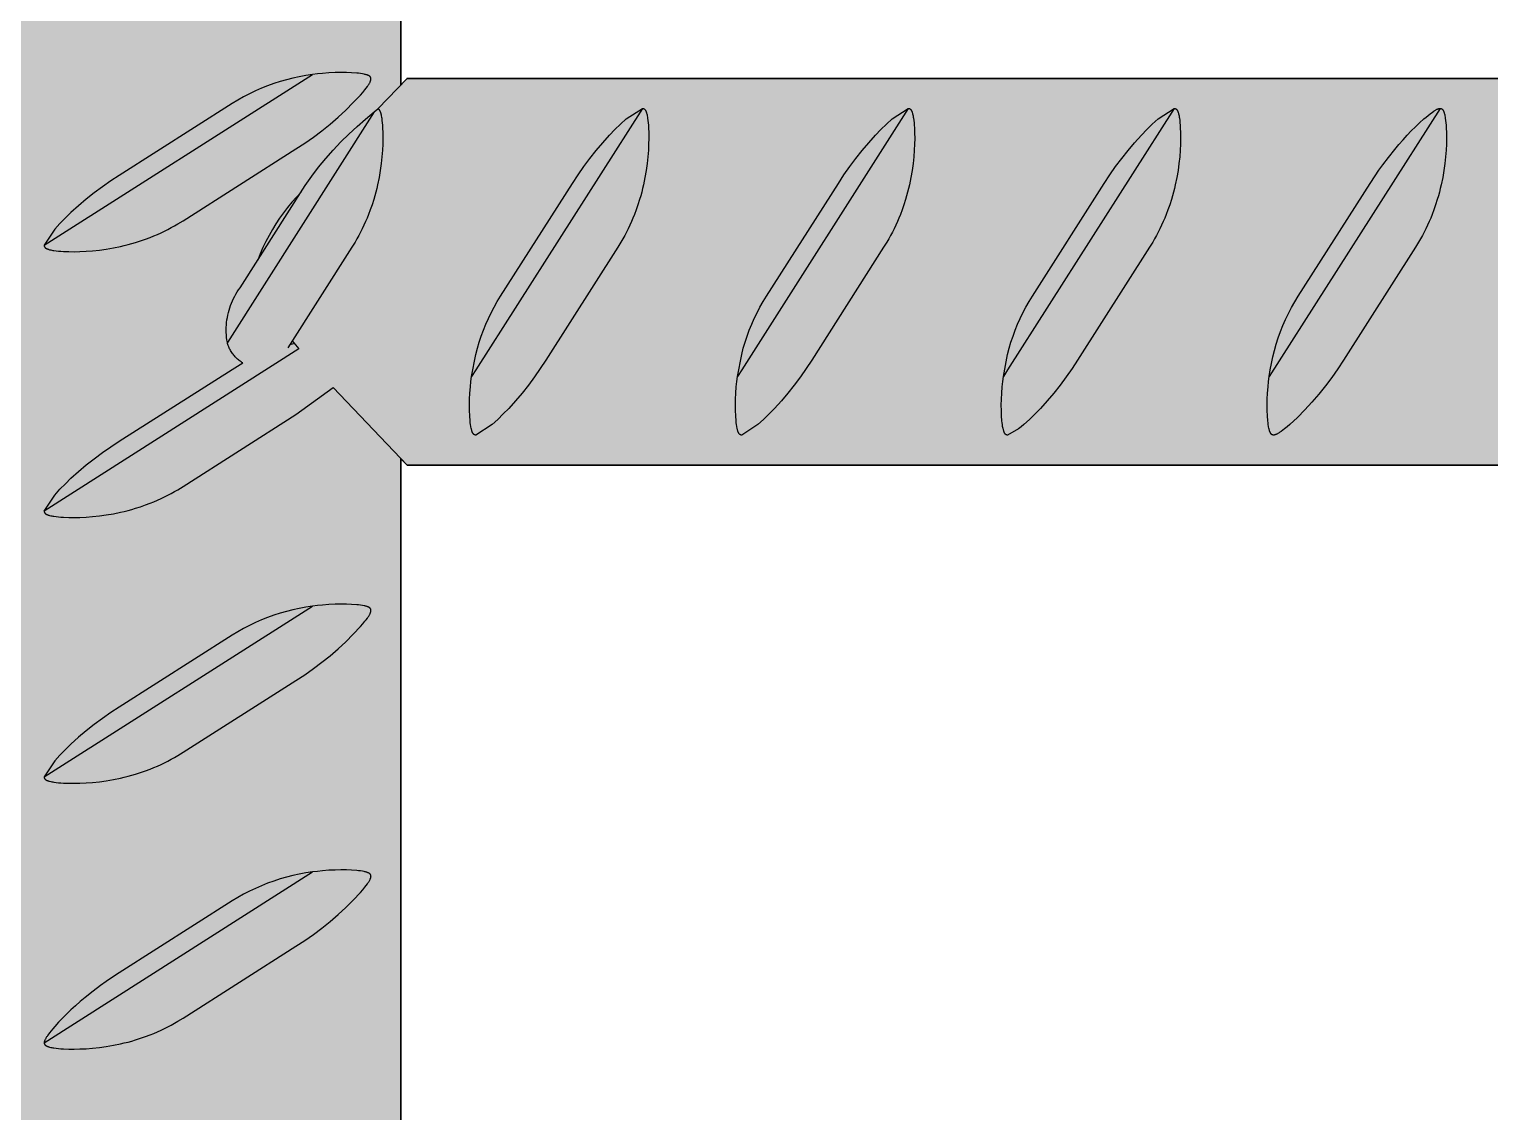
# Model space of a CAD drawing. Header units: millimetres. Extents: x 0 to 1192, y -689 to 404.
# Drawn here: x 54.1 to 114.6, y 158.2 to 203 of the extents above; entities that cross this region are included whole.
import ezdxf

# ---------------------------------------------------------------- set-up
doc = ezdxf.new("R2010")
doc.units = ezdxf.units.MM
doc.layers.add('Blocks', color=7, linetype='Continuous')
doc.layers.add('Blocks$Fill', color=7, linetype='Continuous', true_color=0xffffff)
doc.layers.add('Blocks$Inner', color=7, linetype='Continuous', lineweight=25, true_color=0x007f00)
doc.layers.add('Blocks$Outline', color=7, linetype='Continuous', lineweight=35, true_color=0xff3f3f)

# ---------------------------------------------------------------- blocks, each defined once
blk = doc.blocks.new('Rebar Side Table Front')
at = {"layer": 'Blocks$Fill'}
h = blk.add_hatch(color=256, dxfattribs=at)
h.paths.add_polyline_path([(387.521, 3), (387.522, 1.932), (387.526, 1.864), (387.532, 1.795), (387.54, 1.728), (387.55, 1.66), (387.563, 1.593), (387.578, 1.526), (387.595, 1.46), (387.615, 1.395), (387.637, 1.33), (387.661, 1.266), (387.687, 1.203), (387.715, 1.141), (387.745, 1.08), (387.778, 1.02), (387.812, 0.961), (387.849, 0.903), (387.887, 0.847), (387.928, 0.792), (387.97, 0.738), (388.014, 0.686), (388.06, 0.635), (388.107, 0.586), (388.156, 0.538), (388.207, 0.493), (388.259, 0.449), (388.313, 0.406), (388.368, 0.366), (388.424, 0.328), (388.482, 0.291), (388.541, 0.257), (388.601, 0.224), (388.662, 0.194), (388.724, 0.166), (388.787, 0.139), (388.851, 0.115), (388.916, 0.094), (388.982, 0.074), (389.048, 0.057), (389.114, 0.042), (389.181, 0.029), (389.249, 0.019), (389.317, 0.01), (389.385, 0.005), (389.453, 0.001), (389.521, 0), (401.589, 0.001), (401.658, 0.005), (401.726, 0.01), (401.794, 0.019), (401.861, 0.029), (401.928, 0.042), (401.995, 0.057), (402.061, 0.074), (402.126, 0.094), (402.191, 0.115), (402.255, 0.139), (402.318, 0.166), (402.38, 0.194), (402.441, 0.224), (402.501, 0.257), (402.56, 0.291), (402.618, 0.328), (402.675, 0.366), (402.73, 0.406), (402.783, 0.449), (402.836, 0.493), (402.886, 0.538), (402.935, 0.586), (402.983, 0.635), (403.029, 0.686), (403.073, 0.738), (403.115, 0.792), (403.155, 0.847), (403.194, 0.903), (403.23, 0.961), (403.265, 1.02), (403.297, 1.08), (403.327, 1.141), (403.356, 1.203), (403.382, 1.266), (403.406, 1.33), (403.427, 1.395), (403.447, 1.46), (403.464, 1.526), (403.479, 1.593), (403.492, 1.66), (403.503, 1.728), (403.511, 1.795), (403.517, 1.864), (403.52, 1.932), (403.521, 3), (403.521, 386), (452.521, 386), (453.521, 387), (453.521, 403), (452.521, 404), (228.521, 404), (4.521, 404), (3.521, 403), (3.521, 387), (4.521, 386), (53.521, 386), (53.521, 3), (53.522, 1.932), (53.532, 1.795), (53.54, 1.728), (53.55, 1.66), (53.563, 1.593), (53.578, 1.526), (53.595, 1.46), (53.615, 1.395), (53.637, 1.33), (53.661, 1.266), (53.687, 1.203), (53.715, 1.141), (53.745, 1.08), (53.778, 1.02), (53.812, 0.961), (53.849, 0.903), (53.887, 0.847), (53.928, 0.792), (53.97, 0.738), (54.014, 0.686), (54.059, 0.635), (54.107, 0.586), (54.156, 0.538), (54.207, 0.493), (54.259, 0.449), (54.313, 0.406), (54.368, 0.366), (54.424, 0.328), (54.482, 0.291), (54.541, 0.257), (54.601, 0.224), (54.662, 0.194), (54.724, 0.166), (54.787, 0.139), (54.851, 0.115), (54.916, 0.094), (54.982, 0.074), (55.048, 0.057), (55.114, 0.042), (55.181, 0.029), (55.249, 0.019), (55.317, 0.01), (55.385, 0.005), (55.453, 0.001), (55.521, 0), (67.589, 0.001), (67.658, 0.005), (67.726, 0.01), (67.794, 0.019), (67.861, 0.029), (67.928, 0.042), (67.995, 0.057), (68.061, 0.074), (68.126, 0.094), (68.191, 0.115), (68.255, 0.139), (68.318, 0.166), (68.38, 0.194), (68.441, 0.224), (68.501, 0.257), (68.56, 0.291), (68.618, 0.328), (68.675, 0.366), (68.73, 0.406), (68.783, 0.449), (68.836, 0.493), (68.886, 0.538), (68.935, 0.586), (68.983, 0.635), (69.029, 0.686), (69.073, 0.738), (69.115, 0.792), (69.155, 0.847), (69.194, 0.903), (69.23, 0.961), (69.265, 1.02), (69.297, 1.08), (69.327, 1.141), (69.356, 1.203), (69.382, 1.266), (69.406, 1.33), (69.427, 1.395), (69.447, 1.46), (69.464, 1.526), (69.479, 1.593), (69.492, 1.66), (69.503, 1.728), (69.511, 1.795), (69.517, 1.864), (69.52, 1.932), (69.521, 2), (69.521, 3), (69.521, 185.263), (69.771, 185), (72.617, 185), (387.271, 185), (387.521, 185.263)], flags=0)
h.paths.add_polyline_path([(387.521, 200.74), (387.271, 201), (94.617, 201), (69.771, 201), (69.521, 200.741), (69.521, 370.266), (69.771, 370), (72.617, 370), (387.271, 370), (387.521, 370.266)], flags=0)
at = {"layer": 'Blocks$Inner'}
for p, q in [((69.521, 370.266), (69.521, 200.741)), ((68.415, 199.614), (62.338, 190.073)), ((65.115, 190.025), (64.918, 189.979)), ((69.521, 185.263), (69.521, 3))]:
    blk.add_line(p, q, dxfattribs=at)
for points in [[(54.762, 194.094), (54.762, 194.09), (54.762, 194.086), (54.762, 194.082), (54.762, 194.078), (54.763, 194.074), (54.763, 194.07), (54.764, 194.067), (54.764, 194.063), (54.765, 194.059), (54.766, 194.056), (54.767, 194.052), (54.768, 194.048), (54.769, 194.045), (54.771, 194.041), (54.772, 194.038), (54.774, 194.035), (54.775, 194.033), (54.775, 194.031), (54.777, 194.028), (54.779, 194.024), (54.781, 194.021), (54.784, 194.018), (54.786, 194.015), (54.788, 194.012), (54.791, 194.009), (54.793, 194.006), (54.796, 194.003), (54.798, 194), (54.801, 193.997), (54.804, 193.995), (54.807, 193.992), (54.81, 193.99), (54.813, 193.987), (54.817, 193.984), (54.821, 193.981), (54.825, 193.978), (54.829, 193.975), (54.833, 193.972), (54.837, 193.97), (54.841, 193.967), (54.846, 193.965), (54.855, 193.96), (54.864, 193.955), (54.873, 193.951), (54.882, 193.947), (54.894, 193.942), (54.907, 193.937), (54.92, 193.932), (54.933, 193.928), (54.96, 193.92), (54.986, 193.913), (55.03, 193.902), (55.074, 193.893), (55.12, 193.885), (55.165, 193.878), (55.258, 193.865), (55.353, 193.855), (55.456, 193.846), (55.562, 193.84), (55.779, 193.831), (56.006, 193.829), (56.242, 193.834), (56.496, 193.846), (56.762, 193.866), (57.044, 193.896), (57.325, 193.935), (57.623, 193.986), (57.921, 194.047), (58.075, 194.083), (58.229, 194.122), (58.383, 194.164), (58.535, 194.209), (58.748, 194.276), (58.959, 194.35), (59.149, 194.421), (59.299, 194.482), (59.448, 194.545), (59.595, 194.612), (59.741, 194.682), (59.881, 194.752), (60.019, 194.825), (60.156, 194.901), (60.292, 194.98), (60.508, 195.113), (65.178, 198.088), (65.544, 198.325), (65.901, 198.575), (66.249, 198.836), (66.588, 199.109), (66.918, 199.394), (67.238, 199.69), (67.547, 199.997), (67.846, 200.314), (67.939, 200.422), (68.029, 200.533), (68.08, 200.6), (68.13, 200.668), (68.167, 200.722), (68.185, 200.749), (68.202, 200.777), (68.215, 200.8), (68.228, 200.823), (68.24, 200.847), (68.246, 200.859), (68.252, 200.871), (68.255, 200.88), (68.259, 200.889), (68.263, 200.898), (68.266, 200.908), (68.269, 200.917), (68.272, 200.926), (68.274, 200.936), (68.275, 200.941), (68.276, 200.946), (68.278, 200.953), (68.279, 200.96), (68.279, 200.964), (68.28, 200.968), (68.28, 200.972), (68.28, 200.975), (68.28, 200.979), (68.281, 200.983), (68.28, 200.987), (68.28, 200.99), (68.28, 200.994), (68.28, 200.998), (68.279, 201.002), (68.279, 201.005), (68.278, 201.009), (68.278, 201.012), (68.277, 201.015), (68.276, 201.018), (68.275, 201.021), (68.274, 201.025), (68.273, 201.028), (68.272, 201.031), (68.271, 201.034), (68.27, 201.037), (68.268, 201.04), (68.267, 201.043), (68.265, 201.046), (68.264, 201.049), (68.262, 201.052), (68.26, 201.054), (68.258, 201.057), (68.256, 201.06), (68.253, 201.063), (68.251, 201.066), (68.249, 201.069), (68.246, 201.072), (68.244, 201.074), (68.241, 201.077), (68.238, 201.08), (68.235, 201.082), (68.233, 201.084), (68.23, 201.087), (68.227, 201.089), (68.224, 201.091), (68.218, 201.096), (68.214, 201.099), (68.21, 201.101), (68.206, 201.104), (68.202, 201.106), (68.194, 201.111), (68.186, 201.115), (68.177, 201.119), (68.169, 201.123), (68.16, 201.127), (68.151, 201.131), (68.14, 201.135), (68.128, 201.14), (68.116, 201.144), (68.104, 201.148), (68.08, 201.155), (68.056, 201.161), (68.029, 201.168), (68.001, 201.174), (67.924, 201.189), (67.846, 201.201), (67.767, 201.211), (67.689, 201.219), (67.481, 201.235), (67.263, 201.243), (67.036, 201.245), (66.8, 201.24), (66.54, 201.228), (66.281, 201.208), (66.067, 201.186), (65.854, 201.159)], [(393.482, 193.308), (393.322, 193.878), (393.279, 193.981), (393.233, 194.083), (393.184, 194.183), (393.132, 194.282), (392.663, 195.026), (392.406, 195.375), (390.792, 197.277), (389.753, 198.404), (388.795, 199.416), (387.271, 201), (94.617, 201), (83.617, 201), (72.617, 201), (69.771, 201), (68.564, 199.748)], [(65.021, 190.139), (65.299, 189.805), (54.762, 183.094), (55.196, 183.76), (55.413, 183.998), (55.637, 184.228), (55.869, 184.451), (56.181, 184.732), (56.502, 185.003), (56.831, 185.264), (57.168, 185.516), (57.512, 185.756), (57.864, 185.986), (62.535, 188.961), (62.984, 189.227), (62.944, 189.25), (62.906, 189.274), (62.868, 189.3), (62.831, 189.327), (62.795, 189.355), (62.76, 189.384), (62.727, 189.415), (62.694, 189.446), (62.662, 189.479), (62.631, 189.513), (62.602, 189.547), (62.573, 189.583), (62.546, 189.62), (62.521, 189.657), (62.496, 189.696), (62.473, 189.735), (62.451, 189.775), (62.431, 189.816), (62.411, 189.857), (62.394, 189.899), (62.378, 189.942), (62.363, 189.985), (62.349, 190.028), (62.338, 190.073), (62.322, 190.175), (62.309, 190.278), (62.3, 190.382), (62.295, 190.485), (62.293, 190.589), (62.295, 190.693), (62.301, 190.796), (62.31, 190.9), (62.323, 191.003), (62.339, 191.105), (62.359, 191.207), (62.382, 191.308), (62.409, 191.409), (62.44, 191.508), (62.474, 191.606), (62.511, 191.703), (62.552, 191.798), (62.596, 191.892), (62.643, 191.985), (62.693, 192.075), (62.747, 192.164), (62.804, 192.251), (62.863, 192.336), (65.562, 196.574), (65.832, 196.952), (66.114, 197.322), (66.409, 197.681), (66.716, 198.031), (67.034, 198.37), (67.363, 198.698), (67.703, 199.015), (68.054, 199.32), (68.415, 199.614), (68.564, 199.748), (68.567, 199.747), (68.569, 199.746), (68.572, 199.744), (68.574, 199.743), (68.577, 199.741), (68.579, 199.74), (68.582, 199.738), (68.584, 199.737), (68.587, 199.735), (68.589, 199.733), (68.591, 199.731), (68.594, 199.729), (68.596, 199.727), (68.598, 199.725), (68.6, 199.723), (68.602, 199.721), (68.605, 199.719), (68.607, 199.716), (68.609, 199.714), (68.612, 199.711), (68.614, 199.708), (68.616, 199.706), (68.62, 199.7), (68.624, 199.695), (68.628, 199.689), (68.631, 199.683), (68.635, 199.678), (68.639, 199.67), (68.643, 199.663), (68.646, 199.656), (68.65, 199.648), (68.653, 199.64), (68.657, 199.633), (68.663, 199.617), (68.67, 199.597), (68.677, 199.576), (68.683, 199.556), (68.688, 199.535), (68.699, 199.491), (68.708, 199.447), (68.716, 199.401), (68.723, 199.356), (68.736, 199.263), (68.746, 199.167), (68.755, 199.065), (68.762, 198.959), (68.77, 198.742), (68.772, 198.515), (68.767, 198.279), (68.755, 198.025), (68.735, 197.759), (68.705, 197.477), (68.666, 197.196), (68.615, 196.897), (68.554, 196.6), (68.518, 196.446), (68.479, 196.292), (68.437, 196.138), (68.392, 195.986), (68.325, 195.773), (68.251, 195.562), (68.18, 195.372), (68.119, 195.222), (68.056, 195.073), (67.989, 194.926), (67.919, 194.78), (67.849, 194.64), (67.776, 194.501), (67.7, 194.365), (67.621, 194.229), (67.488, 194.013), (64.834, 189.847)], [(79.507, 199.759), (79.511, 199.759), (79.515, 199.759), (79.519, 199.759), (79.523, 199.758), (79.527, 199.758), (79.531, 199.758), (79.534, 199.757), (79.538, 199.756), (79.542, 199.756), (79.546, 199.755), (79.549, 199.754), (79.553, 199.753), (79.556, 199.751), (79.56, 199.75), (79.563, 199.749), (79.566, 199.747), (79.568, 199.746), (79.57, 199.745), (79.573, 199.743), (79.577, 199.742), (79.58, 199.739), (79.583, 199.737), (79.586, 199.735), (79.589, 199.733), (79.592, 199.73), (79.595, 199.728), (79.598, 199.725), (79.601, 199.722), (79.604, 199.72), (79.606, 199.717), (79.609, 199.714), (79.612, 199.711), (79.614, 199.708), (79.617, 199.704), (79.62, 199.7), (79.623, 199.696), (79.626, 199.692), (79.629, 199.688), (79.631, 199.684), (79.634, 199.679), (79.636, 199.675), (79.641, 199.666), (79.646, 199.657), (79.65, 199.648), (79.654, 199.639), (79.659, 199.626), (79.664, 199.614), (79.669, 199.601), (79.673, 199.588), (79.681, 199.561), (79.688, 199.535), (79.699, 199.491), (79.708, 199.447), (79.716, 199.401), (79.723, 199.356), (79.736, 199.263), (79.746, 199.167), (79.755, 199.065), (79.762, 198.959), (79.77, 198.742), (79.772, 198.515), (79.767, 198.279), (79.755, 198.025), (79.735, 197.759), (79.705, 197.477), (79.666, 197.196), (79.615, 196.897), (79.554, 196.6), (79.518, 196.446), (79.479, 196.292), (79.437, 196.138), (79.392, 195.986), (79.325, 195.773), (79.251, 195.562), (79.18, 195.372), (79.119, 195.222), (79.056, 195.073), (78.989, 194.926), (78.919, 194.78), (78.849, 194.64), (78.776, 194.501), (78.7, 194.365), (78.621, 194.229), (78.488, 194.013), (75.513, 189.343), (75.283, 188.991), (75.043, 188.646), (74.791, 188.309), (74.53, 187.98), (74.259, 187.659), (73.978, 187.347), (73.755, 187.115), (73.525, 186.891), (73.287, 186.675), (72.617, 186.24), (72.613, 186.24), (72.61, 186.24), (72.606, 186.241), (72.602, 186.241), (72.598, 186.241), (72.595, 186.242), (72.591, 186.243), (72.587, 186.243), (72.584, 186.244), (72.58, 186.245), (72.576, 186.246), (72.573, 186.248), (72.569, 186.249), (72.565, 186.251), (72.562, 186.252), (72.559, 186.254), (72.555, 186.256), (72.552, 186.257), (72.549, 186.259), (72.546, 186.262), (72.542, 186.264), (72.539, 186.266), (72.536, 186.268), (72.534, 186.271), (72.531, 186.273), (72.528, 186.276), (72.525, 186.279), (72.523, 186.281), (72.52, 186.284), (72.518, 186.287), (72.515, 186.29), (72.513, 186.293), (72.51, 186.297), (72.507, 186.301), (72.504, 186.305), (72.501, 186.309), (72.498, 186.314), (72.495, 186.318), (72.493, 186.322), (72.49, 186.327), (72.486, 186.336), (72.481, 186.345), (72.477, 186.354), (72.473, 186.363), (72.468, 186.376), (72.463, 186.388), (72.459, 186.401), (72.454, 186.413), (72.447, 186.439), (72.44, 186.465), (72.433, 186.492), (72.427, 186.519), (72.412, 186.597), (72.4, 186.675), (72.39, 186.753), (72.382, 186.832), (72.367, 187.04), (72.358, 187.258), (72.356, 187.485), (72.361, 187.72), (72.373, 187.981), (72.393, 188.24), (72.415, 188.454), (72.442, 188.667), (72.617, 189.581), (72.683, 189.835), (72.757, 190.087), (72.84, 190.336), (72.93, 190.582), (73.029, 190.826), (73.136, 191.066), (73.25, 191.302), (73.373, 191.534), (73.503, 191.762), (73.64, 191.986), (76.615, 196.657), (76.845, 197.008), (77.085, 197.353), (77.337, 197.69), (77.598, 198.019), (77.869, 198.34), (78.151, 198.652), (78.373, 198.884), (78.603, 199.108), (78.841, 199.325), (79.507, 199.759), (72.617, 188.941), (72.442, 188.667)], [(90.507, 199.759), (90.511, 199.759), (90.515, 199.759), (90.519, 199.759), (90.523, 199.758), (90.527, 199.758), (90.531, 199.758), (90.534, 199.757), (90.538, 199.756), (90.542, 199.756), (90.546, 199.755), (90.549, 199.754), (90.553, 199.753), (90.556, 199.751), (90.56, 199.75), (90.563, 199.749), (90.566, 199.747), (90.568, 199.746), (90.57, 199.745), (90.573, 199.743), (90.577, 199.742), (90.58, 199.739), (90.583, 199.737), (90.586, 199.735), (90.589, 199.733), (90.592, 199.73), (90.595, 199.728), (90.598, 199.725), (90.601, 199.722), (90.604, 199.72), (90.606, 199.717), (90.609, 199.714), (90.612, 199.711), (90.614, 199.708), (90.617, 199.704), (90.62, 199.7), (90.623, 199.696), (90.626, 199.692), (90.629, 199.688), (90.631, 199.684), (90.634, 199.679), (90.636, 199.675), (90.641, 199.666), (90.646, 199.657), (90.65, 199.648), (90.654, 199.639), (90.659, 199.626), (90.664, 199.614), (90.669, 199.601), (90.673, 199.588), (90.681, 199.561), (90.688, 199.535), (90.699, 199.491), (90.708, 199.447), (90.716, 199.401), (90.723, 199.356), (90.736, 199.263), (90.746, 199.167), (90.755, 199.065), (90.762, 198.959), (90.77, 198.742), (90.772, 198.515), (90.767, 198.279), (90.755, 198.025), (90.735, 197.759), (90.705, 197.477), (90.666, 197.196), (90.615, 196.897), (90.554, 196.6), (90.518, 196.446), (90.479, 196.292), (90.437, 196.138), (90.392, 195.986), (90.325, 195.773), (90.251, 195.562), (90.18, 195.372), (90.119, 195.222), (90.056, 195.073), (89.989, 194.926), (89.919, 194.78), (89.849, 194.64), (89.776, 194.501), (89.7, 194.365), (89.621, 194.229), (89.488, 194.013), (86.513, 189.343), (86.283, 188.991), (86.043, 188.646), (85.791, 188.309), (85.53, 187.98), (85.259, 187.659), (84.978, 187.347), (84.755, 187.115), (84.525, 186.891), (84.287, 186.675), (83.617, 186.24), (83.613, 186.24), (83.61, 186.24), (83.606, 186.241), (83.602, 186.241), (83.598, 186.241), (83.595, 186.242), (83.591, 186.243), (83.587, 186.243), (83.584, 186.244), (83.58, 186.245), (83.576, 186.246), (83.573, 186.248), (83.569, 186.249), (83.565, 186.251), (83.562, 186.252), (83.559, 186.254), (83.555, 186.256), (83.552, 186.257), (83.549, 186.259), (83.546, 186.262), (83.542, 186.264), (83.539, 186.266), (83.536, 186.268), (83.534, 186.271), (83.531, 186.273), (83.528, 186.276), (83.525, 186.279), (83.523, 186.281), (83.52, 186.284), (83.518, 186.287), (83.515, 186.29), (83.513, 186.293), (83.51, 186.297), (83.507, 186.301), (83.504, 186.305), (83.501, 186.309), (83.498, 186.314), (83.495, 186.318), (83.493, 186.322), (83.49, 186.327), (83.486, 186.336), (83.481, 186.345), (83.477, 186.354), (83.473, 186.363), (83.468, 186.376), (83.463, 186.388), (83.459, 186.401), (83.454, 186.413), (83.447, 186.439), (83.44, 186.465), (83.433, 186.492), (83.427, 186.519), (83.412, 186.597), (83.4, 186.675), (83.39, 186.753), (83.382, 186.832), (83.367, 187.04), (83.358, 187.258), (83.356, 187.485), (83.361, 187.72), (83.373, 187.981), (83.393, 188.24), (83.415, 188.454), (83.442, 188.667), (83.617, 189.581), (83.683, 189.835), (83.757, 190.087), (83.84, 190.336), (83.93, 190.582), (84.029, 190.826), (84.136, 191.066), (84.25, 191.302), (84.373, 191.534), (84.503, 191.762), (84.64, 191.986), (87.615, 196.657), (87.845, 197.008), (88.085, 197.353), (88.337, 197.69), (88.598, 198.019), (88.869, 198.34), (89.151, 198.652), (89.373, 198.884), (89.603, 199.108), (89.841, 199.325), (90.507, 199.759), (83.617, 188.941), (83.442, 188.667)], [(101.507, 199.759), (101.511, 199.759), (101.515, 199.759), (101.519, 199.759), (101.523, 199.758), (101.527, 199.758), (101.531, 199.758), (101.534, 199.757), (101.538, 199.756), (101.542, 199.756), (101.546, 199.755), (101.549, 199.754), (101.553, 199.753), (101.556, 199.751), (101.56, 199.75), (101.563, 199.749), (101.566, 199.747), (101.568, 199.746), (101.57, 199.745), (101.573, 199.743), (101.577, 199.742), (101.58, 199.739), (101.583, 199.737), (101.586, 199.735), (101.589, 199.733), (101.592, 199.73), (101.595, 199.728), (101.598, 199.725), (101.601, 199.722), (101.604, 199.72), (101.606, 199.717), (101.609, 199.714), (101.612, 199.711), (101.614, 199.708), (101.617, 199.704), (101.62, 199.7), (101.623, 199.696), (101.626, 199.692), (101.629, 199.688), (101.631, 199.684), (101.634, 199.679), (101.636, 199.675), (101.641, 199.666), (101.646, 199.657), (101.65, 199.648), (101.654, 199.639), (101.659, 199.626), (101.664, 199.614), (101.669, 199.601), (101.673, 199.588), (101.681, 199.561), (101.688, 199.535), (101.699, 199.491), (101.708, 199.447), (101.716, 199.401), (101.723, 199.356), (101.736, 199.263), (101.746, 199.167), (101.755, 199.065), (101.762, 198.959), (101.77, 198.742), (101.772, 198.515), (101.767, 198.279), (101.755, 198.025), (101.735, 197.759), (101.705, 197.477), (101.666, 197.196), (101.615, 196.897), (101.554, 196.6), (101.518, 196.446), (101.479, 196.292), (101.437, 196.138), (101.392, 195.986), (101.325, 195.773), (101.251, 195.562), (101.18, 195.372), (101.119, 195.222), (101.056, 195.073), (100.989, 194.926), (100.919, 194.78), (100.849, 194.64), (100.776, 194.501), (100.7, 194.365), (100.621, 194.229), (100.488, 194.013), (97.513, 189.343), (97.283, 188.991), (97.043, 188.646), (96.791, 188.309), (96.53, 187.98), (96.259, 187.659), (95.978, 187.347), (95.755, 187.115), (95.525, 186.891), (95.287, 186.675), (95.179, 186.582), (95.068, 186.492), (94.617, 186.24), (94.613, 186.24), (94.61, 186.24), (94.606, 186.241), (94.602, 186.241), (94.598, 186.241), (94.595, 186.242), (94.591, 186.243), (94.587, 186.243), (94.584, 186.244), (94.58, 186.245), (94.576, 186.246), (94.573, 186.248), (94.569, 186.249), (94.565, 186.251), (94.562, 186.252), (94.559, 186.254), (94.555, 186.256), (94.552, 186.257), (94.549, 186.259), (94.546, 186.262), (94.542, 186.264), (94.539, 186.266), (94.536, 186.268), (94.534, 186.271), (94.531, 186.273), (94.528, 186.276), (94.525, 186.279), (94.523, 186.281), (94.52, 186.284), (94.518, 186.287), (94.515, 186.29), (94.513, 186.293), (94.51, 186.297), (94.507, 186.301), (94.504, 186.305), (94.501, 186.309), (94.498, 186.314), (94.495, 186.318), (94.493, 186.322), (94.49, 186.327), (94.486, 186.336), (94.481, 186.345), (94.477, 186.354), (94.473, 186.363), (94.468, 186.376), (94.463, 186.388), (94.459, 186.401), (94.454, 186.413), (94.447, 186.439), (94.44, 186.465), (94.433, 186.492), (94.427, 186.519), (94.412, 186.597), (94.4, 186.675), (94.39, 186.753), (94.382, 186.832), (94.367, 187.04), (94.358, 187.258), (94.356, 187.485), (94.361, 187.72), (94.373, 187.981), (94.393, 188.24), (94.415, 188.454), (94.442, 188.667), (94.617, 189.581), (94.683, 189.835), (94.757, 190.087), (94.84, 190.336), (94.93, 190.582), (95.029, 190.826), (95.136, 191.066), (95.25, 191.302), (95.373, 191.534), (95.503, 191.762), (95.64, 191.986), (98.615, 196.657), (98.845, 197.008), (99.085, 197.353), (99.337, 197.69), (99.598, 198.019), (99.869, 198.34), (100.151, 198.652), (100.373, 198.884), (100.603, 199.108), (100.841, 199.325), (101.507, 199.759), (94.617, 188.941), (94.442, 188.667)], [(112.507, 199.759), (112.511, 199.759), (112.515, 199.759), (112.519, 199.759), (112.523, 199.758), (112.527, 199.758), (112.531, 199.758), (112.534, 199.757), (112.538, 199.756), (112.542, 199.756), (112.546, 199.755), (112.549, 199.754), (112.553, 199.753), (112.556, 199.751), (112.56, 199.75), (112.563, 199.749), (112.566, 199.747), (112.568, 199.746), (112.57, 199.745), (112.573, 199.743), (112.577, 199.742), (112.58, 199.739), (112.583, 199.737), (112.586, 199.735), (112.589, 199.733), (112.592, 199.73), (112.595, 199.728), (112.598, 199.725), (112.601, 199.722), (112.604, 199.72), (112.606, 199.717), (112.609, 199.714), (112.612, 199.711), (112.614, 199.708), (112.617, 199.704), (112.62, 199.7), (112.623, 199.696), (112.626, 199.692), (112.629, 199.688), (112.631, 199.684), (112.634, 199.679), (112.636, 199.675), (112.641, 199.666), (112.646, 199.657), (112.65, 199.648), (112.654, 199.639), (112.659, 199.626), (112.664, 199.614), (112.669, 199.601), (112.673, 199.588), (112.681, 199.561), (112.688, 199.535), (112.699, 199.491), (112.708, 199.447), (112.716, 199.401), (112.723, 199.356), (112.736, 199.263), (112.746, 199.167), (112.755, 199.065), (112.762, 198.959), (112.77, 198.742), (112.772, 198.515), (112.767, 198.279), (112.755, 198.025), (112.735, 197.759), (112.705, 197.477), (112.666, 197.196), (112.615, 196.897), (112.554, 196.6), (112.518, 196.446), (112.479, 196.292), (112.437, 196.138), (112.392, 195.986), (112.325, 195.773), (112.251, 195.562), (112.18, 195.372), (112.119, 195.222), (112.056, 195.073), (111.989, 194.926), (111.919, 194.78), (111.849, 194.64), (111.776, 194.501), (111.7, 194.365), (111.621, 194.229), (111.488, 194.013), (108.513, 189.343), (108.276, 188.977), (108.027, 188.62), (107.765, 188.272), (107.492, 187.932), (107.207, 187.603), (106.911, 187.283), (106.604, 186.973), (106.287, 186.675), (106.179, 186.582), (106.068, 186.492), (106.001, 186.441), (105.933, 186.391), (105.879, 186.354), (105.852, 186.336), (105.824, 186.319), (105.801, 186.305), (105.778, 186.293), (105.754, 186.28), (105.742, 186.275), (105.73, 186.269), (105.721, 186.265), (105.712, 186.262), (105.703, 186.258), (105.693, 186.255), (105.684, 186.252), (105.675, 186.249), (105.665, 186.247), (105.66, 186.245), (105.656, 186.244), (105.648, 186.243), (105.641, 186.242), (105.637, 186.241), (105.633, 186.241), (105.629, 186.241), (105.626, 186.241), (105.622, 186.24), (105.618, 186.24), (105.614, 186.24), (105.611, 186.24), (105.607, 186.241), (105.603, 186.241), (105.599, 186.241), (105.596, 186.242), (105.592, 186.242), (105.589, 186.243), (105.586, 186.244), (105.583, 186.245), (105.58, 186.246), (105.576, 186.247), (105.573, 186.248), (105.57, 186.249), (105.567, 186.25), (105.564, 186.251), (105.561, 186.253), (105.558, 186.254), (105.555, 186.256), (105.552, 186.257), (105.55, 186.259), (105.547, 186.261), (105.544, 186.263), (105.541, 186.265), (105.538, 186.267), (105.535, 186.27), (105.532, 186.272), (105.529, 186.275), (105.527, 186.277), (105.524, 186.28), (105.522, 186.283), (105.519, 186.285), (105.517, 186.288), (105.514, 186.291), (105.512, 186.294), (105.51, 186.297), (105.505, 186.303), (105.503, 186.307), (105.5, 186.311), (105.497, 186.315), (105.495, 186.319), (105.49, 186.327), (105.486, 186.335), (105.482, 186.344), (105.478, 186.352), (105.474, 186.361), (105.47, 186.369), (105.466, 186.381), (105.461, 186.393), (105.457, 186.405), (105.453, 186.417), (105.446, 186.44), (105.44, 186.465), (105.433, 186.492), (105.427, 186.519), (105.412, 186.597), (105.4, 186.675), (105.39, 186.753), (105.382, 186.832), (105.367, 187.04), (105.358, 187.258), (105.356, 187.485), (105.361, 187.72), (105.373, 187.981), (105.393, 188.24), (105.415, 188.454), (105.442, 188.667)], [(65.386, 196.296), (65.194, 196.092), (65.01, 195.882), (64.833, 195.665), (64.664, 195.443), (64.502, 195.215), (64.348, 194.981), (64.202, 194.743), (64.063, 194.5), (63.933, 194.252), (63.812, 194), (63.699, 193.744), (63.595, 193.485)], [(54.762, 183.094), (54.762, 183.09), (54.762, 183.086), (54.762, 183.082), (54.762, 183.078), (54.763, 183.074), (54.763, 183.07), (54.764, 183.067), (54.764, 183.063), (54.765, 183.059), (54.766, 183.056), (54.767, 183.052), (54.768, 183.048), (54.769, 183.045), (54.771, 183.041), (54.772, 183.038), (54.774, 183.035), (54.775, 183.033), (54.775, 183.031), (54.777, 183.028), (54.779, 183.024), (54.781, 183.021), (54.784, 183.018), (54.786, 183.015), (54.788, 183.012), (54.791, 183.009), (54.793, 183.006), (54.796, 183.003), (54.798, 183), (54.801, 182.997), (54.804, 182.995), (54.807, 182.992), (54.81, 182.99), (54.813, 182.987), (54.817, 182.984), (54.821, 182.981), (54.825, 182.978), (54.829, 182.975), (54.833, 182.972), (54.837, 182.97), (54.841, 182.967), (54.846, 182.965), (54.855, 182.96), (54.864, 182.955), (54.873, 182.951), (54.882, 182.947), (54.894, 182.942), (54.907, 182.937), (54.92, 182.932), (54.933, 182.928), (54.96, 182.92), (54.986, 182.913), (55.03, 182.902), (55.074, 182.893), (55.12, 182.885), (55.165, 182.878), (55.258, 182.865), (55.353, 182.855), (55.456, 182.846), (55.562, 182.84), (55.779, 182.831), (56.006, 182.829), (56.242, 182.834), (56.496, 182.846), (56.762, 182.866), (57.044, 182.896), (57.325, 182.935), (57.623, 182.986), (57.921, 183.047), (58.075, 183.083), (58.229, 183.122), (58.383, 183.164), (58.535, 183.209), (58.748, 183.276), (58.959, 183.35), (59.149, 183.421), (59.299, 183.482), (59.448, 183.545), (59.595, 183.612), (59.741, 183.682), (59.881, 183.752), (60.019, 183.825), (60.156, 183.901), (60.292, 183.98), (60.508, 184.113), (65.178, 187.088), (66.714, 188.214), (69.771, 185), (72.617, 185), (83.617, 185), (94.617, 185), (387.271, 185)], [(54.762, 172.094), (54.762, 172.09), (54.762, 172.086), (54.762, 172.082), (54.762, 172.078), (54.763, 172.074), (54.763, 172.07), (54.764, 172.067), (54.764, 172.063), (54.765, 172.059), (54.766, 172.056), (54.767, 172.052), (54.768, 172.048), (54.769, 172.045), (54.771, 172.041), (54.772, 172.038), (54.774, 172.035), (54.775, 172.033), (54.775, 172.031), (54.777, 172.028), (54.779, 172.024), (54.781, 172.021), (54.784, 172.018), (54.786, 172.015), (54.788, 172.012), (54.791, 172.009), (54.793, 172.006), (54.796, 172.003), (54.798, 172), (54.801, 171.997), (54.804, 171.995), (54.807, 171.992), (54.81, 171.99), (54.813, 171.987), (54.817, 171.984), (54.821, 171.981), (54.825, 171.978), (54.829, 171.975), (54.833, 171.972), (54.837, 171.97), (54.841, 171.967), (54.846, 171.965), (54.855, 171.96), (54.864, 171.955), (54.873, 171.951), (54.882, 171.947), (54.894, 171.942), (54.907, 171.937), (54.92, 171.932), (54.933, 171.928), (54.96, 171.92), (54.986, 171.913), (55.03, 171.902), (55.074, 171.893), (55.12, 171.885), (55.165, 171.878), (55.258, 171.865), (55.353, 171.855), (55.456, 171.846), (55.562, 171.84), (55.779, 171.831), (56.006, 171.829), (56.242, 171.834), (56.496, 171.846), (56.762, 171.866), (57.044, 171.896), (57.325, 171.935), (57.623, 171.986), (57.921, 172.047), (58.075, 172.083), (58.229, 172.122), (58.383, 172.164), (58.535, 172.209), (58.748, 172.276), (58.959, 172.35), (59.149, 172.421), (59.299, 172.482), (59.448, 172.545), (59.595, 172.612), (59.741, 172.682), (59.881, 172.752), (60.019, 172.825), (60.156, 172.901), (60.292, 172.98), (60.508, 173.113), (65.178, 176.088), (65.544, 176.325), (65.901, 176.575), (66.249, 176.836), (66.588, 177.109), (66.918, 177.394), (67.238, 177.69), (67.547, 177.997), (67.846, 178.314), (67.939, 178.422), (68.029, 178.533), (68.08, 178.6), (68.13, 178.668), (68.167, 178.722), (68.185, 178.749), (68.202, 178.777), (68.215, 178.8), (68.228, 178.823), (68.24, 178.847), (68.246, 178.859), (68.252, 178.871), (68.255, 178.88), (68.259, 178.889), (68.263, 178.898), (68.266, 178.908), (68.269, 178.917), (68.272, 178.926), (68.274, 178.936), (68.275, 178.941), (68.276, 178.946), (68.278, 178.953), (68.279, 178.96), (68.279, 178.964), (68.28, 178.968), (68.28, 178.972), (68.28, 178.975), (68.28, 178.979), (68.281, 178.983), (68.28, 178.987), (68.28, 178.99), (68.28, 178.994), (68.28, 178.998), (68.279, 179.002), (68.279, 179.005), (68.278, 179.009), (68.278, 179.012), (68.277, 179.015), (68.276, 179.018), (68.275, 179.021), (68.274, 179.025), (68.273, 179.028), (68.272, 179.031), (68.271, 179.034), (68.27, 179.037), (68.268, 179.04), (68.267, 179.043), (68.265, 179.046), (68.264, 179.049), (68.262, 179.052), (68.26, 179.054), (68.258, 179.057), (68.256, 179.06), (68.253, 179.063), (68.251, 179.066), (68.249, 179.069), (68.246, 179.072), (68.244, 179.074), (68.241, 179.077), (68.238, 179.08), (68.235, 179.082), (68.233, 179.084), (68.23, 179.087), (68.227, 179.089), (68.224, 179.091), (68.218, 179.096), (68.214, 179.099), (68.21, 179.101), (68.206, 179.104), (68.202, 179.106), (68.194, 179.111), (68.186, 179.115), (68.177, 179.119), (68.169, 179.123), (68.16, 179.127), (68.151, 179.131), (68.14, 179.135), (68.128, 179.14), (68.116, 179.144), (68.104, 179.148), (68.08, 179.155), (68.056, 179.161), (68.029, 179.168), (68.001, 179.174), (67.924, 179.189), (67.846, 179.201), (67.767, 179.211), (67.689, 179.219), (67.481, 179.235), (67.263, 179.243), (67.036, 179.245), (66.8, 179.24), (66.54, 179.228), (66.281, 179.208), (66.067, 179.186), (65.854, 179.159)], [(54.762, 161.094), (54.762, 161.09), (54.762, 161.086), (54.762, 161.082), (54.762, 161.078), (54.763, 161.074), (54.763, 161.07), (54.764, 161.067), (54.764, 161.063), (54.765, 161.059), (54.766, 161.056), (54.767, 161.052), (54.768, 161.048), (54.769, 161.045), (54.771, 161.041), (54.772, 161.038), (54.774, 161.035), (54.775, 161.033), (54.775, 161.031), (54.777, 161.028), (54.779, 161.024), (54.781, 161.021), (54.784, 161.018), (54.786, 161.015), (54.788, 161.012), (54.791, 161.009), (54.793, 161.006), (54.796, 161.003), (54.798, 161), (54.801, 160.997), (54.804, 160.995), (54.807, 160.992), (54.81, 160.99), (54.813, 160.987), (54.817, 160.984), (54.821, 160.981), (54.825, 160.978), (54.829, 160.975), (54.833, 160.972), (54.837, 160.97), (54.841, 160.967), (54.846, 160.965), (54.855, 160.96), (54.864, 160.955), (54.873, 160.951), (54.882, 160.947), (54.894, 160.942), (54.907, 160.937), (54.92, 160.932), (54.933, 160.928), (54.96, 160.92), (54.986, 160.913), (55.03, 160.902), (55.074, 160.893), (55.12, 160.885), (55.165, 160.878), (55.258, 160.865), (55.353, 160.855), (55.456, 160.846), (55.562, 160.84), (55.779, 160.831), (56.006, 160.829), (56.242, 160.834), (56.496, 160.846), (56.762, 160.866), (57.044, 160.896), (57.325, 160.935), (57.623, 160.986), (57.921, 161.047), (58.075, 161.083), (58.229, 161.122), (58.383, 161.164), (58.535, 161.209), (58.748, 161.276), (58.959, 161.35), (59.149, 161.421), (59.299, 161.482), (59.448, 161.545), (59.595, 161.612), (59.741, 161.682), (59.881, 161.752), (60.019, 161.825), (60.156, 161.901), (60.292, 161.98), (60.508, 162.113), (65.178, 165.088), (65.544, 165.325), (65.901, 165.575), (66.249, 165.836), (66.588, 166.109), (66.918, 166.394), (67.238, 166.69), (67.547, 166.997), (67.846, 167.314), (67.939, 167.422), (68.029, 167.533), (68.08, 167.6), (68.13, 167.668), (68.167, 167.722), (68.185, 167.749), (68.202, 167.777), (68.215, 167.8), (68.228, 167.823), (68.24, 167.847), (68.246, 167.859), (68.252, 167.871), (68.255, 167.88), (68.259, 167.889), (68.263, 167.898), (68.266, 167.908), (68.269, 167.917), (68.272, 167.926), (68.274, 167.936), (68.275, 167.941), (68.276, 167.946), (68.278, 167.953), (68.279, 167.96), (68.279, 167.964), (68.28, 167.968), (68.28, 167.972), (68.28, 167.975), (68.28, 167.979), (68.281, 167.983), (68.28, 167.987), (68.28, 167.99), (68.28, 167.994), (68.28, 167.998), (68.279, 168.002), (68.279, 168.005), (68.278, 168.009), (68.278, 168.012), (68.277, 168.015), (68.276, 168.018), (68.275, 168.021), (68.274, 168.025), (68.273, 168.028), (68.272, 168.031), (68.271, 168.034), (68.27, 168.037), (68.268, 168.04), (68.267, 168.043), (68.265, 168.046), (68.264, 168.049), (68.262, 168.052), (68.26, 168.054), (68.258, 168.057), (68.256, 168.06), (68.253, 168.063), (68.251, 168.066), (68.249, 168.069), (68.246, 168.072), (68.244, 168.074), (68.241, 168.077), (68.238, 168.08), (68.235, 168.082), (68.233, 168.084), (68.23, 168.087), (68.227, 168.089), (68.224, 168.091), (68.218, 168.096), (68.214, 168.099), (68.21, 168.101), (68.206, 168.104), (68.202, 168.106), (68.194, 168.111), (68.186, 168.115), (68.177, 168.119), (68.169, 168.123), (68.16, 168.127), (68.151, 168.131), (68.14, 168.135), (68.128, 168.14), (68.116, 168.144), (68.104, 168.148), (68.08, 168.155), (68.056, 168.161), (68.029, 168.168), (68.001, 168.174), (67.924, 168.189), (67.846, 168.201), (67.767, 168.211), (67.689, 168.219), (67.481, 168.235), (67.263, 168.243), (67.036, 168.245), (66.8, 168.24), (66.54, 168.228), (66.281, 168.208), (66.067, 168.186), (65.854, 168.159)]]:
    blk.add_lwpolyline(points, dxfattribs=at)
for points in [[(57.864, 196.986), (57.512, 196.756), (57.168, 196.516), (56.831, 196.264), (56.502, 196.003), (56.181, 195.732), (55.869, 195.451), (55.637, 195.228), (55.413, 194.998), (55.196, 194.76), (54.762, 194.094), (65.854, 201.159), (65.583, 201.119), (65.314, 201.07), (65.047, 201.012), (64.781, 200.946), (64.518, 200.87), (64.258, 200.786), (64.001, 200.693), (63.747, 200.592), (63.496, 200.482), (63.249, 200.364), (63.007, 200.238), (62.769, 200.103), (62.535, 199.961)], [(109.615, 196.657), (109.822, 196.974), (109.978, 197.201), (110.138, 197.425), (110.368, 197.731), (110.635, 198.065), (110.807, 198.269), (110.977, 198.462), (111.151, 198.652), (111.317, 198.827), (111.487, 198.997), (111.662, 199.163), (111.841, 199.325), (111.927, 199.399), (112.014, 199.471), (112.104, 199.541), (112.195, 199.608), (112.244, 199.643), (112.268, 199.658), (112.292, 199.673), (112.313, 199.686), (112.335, 199.698), (112.356, 199.71), (112.378, 199.721), (112.395, 199.729), (112.404, 199.733), (112.413, 199.736), (112.422, 199.74), (112.43, 199.743), (112.44, 199.746), (112.449, 199.749), (112.456, 199.751), (112.463, 199.753), (112.47, 199.754), (112.478, 199.756), (112.485, 199.757), (112.489, 199.757), (112.492, 199.758), (112.496, 199.758), (112.5, 199.759), (112.504, 199.759), (112.507, 199.759), (105.442, 188.667), (105.482, 188.938), (105.531, 189.207), (105.589, 189.474), (105.655, 189.739), (105.731, 190.002), (105.815, 190.263), (105.908, 190.52), (106.009, 190.774), (106.119, 191.025), (106.237, 191.271), (106.363, 191.514), (106.498, 191.752), (106.64, 191.986)], [(57.864, 174.986), (57.512, 174.756), (57.168, 174.516), (56.831, 174.264), (56.502, 174.003), (56.181, 173.732), (55.869, 173.451), (55.637, 173.228), (55.413, 172.998), (55.196, 172.76), (54.762, 172.094), (65.854, 179.159), (65.583, 179.119), (65.314, 179.07), (65.047, 179.012), (64.781, 178.946), (64.518, 178.87), (64.258, 178.786), (64.001, 178.693), (63.747, 178.592), (63.496, 178.482), (63.249, 178.364), (63.007, 178.238), (62.769, 178.103), (62.535, 177.961)], [(57.864, 163.986), (57.547, 163.779), (57.32, 163.623), (57.096, 163.463), (56.79, 163.233), (56.456, 162.966), (56.252, 162.794), (56.058, 162.624), (55.869, 162.451), (55.694, 162.284), (55.524, 162.114), (55.358, 161.939), (55.196, 161.76), (55.122, 161.674), (55.05, 161.587), (54.98, 161.497), (54.912, 161.406), (54.878, 161.357), (54.863, 161.333), (54.847, 161.309), (54.835, 161.288), (54.823, 161.267), (54.811, 161.245), (54.8, 161.223), (54.792, 161.206), (54.788, 161.197), (54.785, 161.188), (54.781, 161.18), (54.778, 161.171), (54.775, 161.162), (54.772, 161.152), (54.77, 161.145), (54.768, 161.138), (54.766, 161.131), (54.765, 161.123), (54.764, 161.116), (54.763, 161.112), (54.763, 161.109), (54.763, 161.105), (54.762, 161.101), (54.762, 161.098), (54.762, 161.094), (65.854, 168.159), (65.583, 168.119), (65.314, 168.07), (65.047, 168.012), (64.781, 167.946), (64.518, 167.87), (64.258, 167.786), (64.001, 167.693), (63.747, 167.592), (63.496, 167.482), (63.249, 167.364), (63.007, 167.238), (62.769, 167.103), (62.535, 166.961)]]:
    blk.add_lwpolyline(points, close=True, dxfattribs=at)
at = {"layer": 'Blocks$Outline'}
for points in [[(69.521, 200.741), (69.521, 370.266)], [(387.521, 200.74), (387.271, 201), (94.617, 201), (83.617, 201), (72.617, 201), (69.771, 201), (69.521, 200.741)], [(69.521, 3), (69.521, 185.263)], [(69.521, 185.263), (69.771, 185), (72.617, 185), (83.617, 185), (94.617, 185), (387.271, 185), (387.521, 185.263)]]:
    blk.add_lwpolyline(points, dxfattribs=at)

msp = doc.modelspace()

# ---------------------------------------------------------------- block references
at = {"layer": 'Blocks'}
msp.add_blockref('Rebar Side Table Front', (0, 0), dxfattribs=at)

doc.saveas('drawing.dxf')
